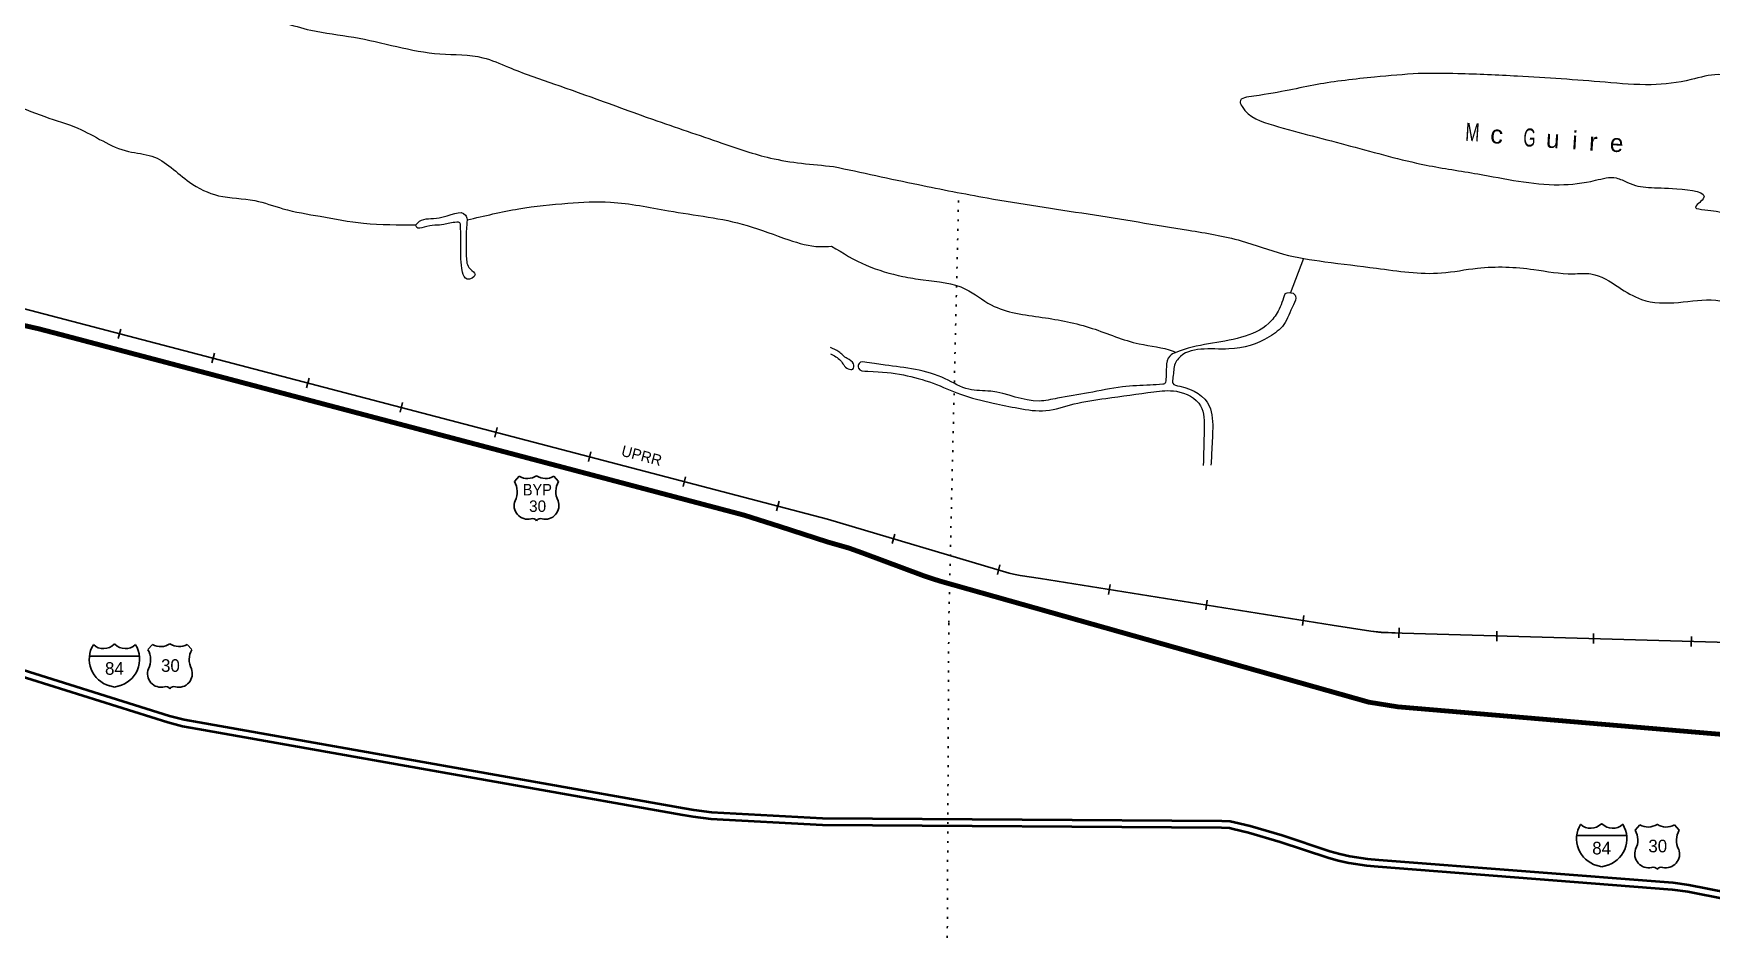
# Model space of a CAD drawing. Header units: feet. Extents: x -481249 to -254670, y -730376 to -544252.
# Drawn here: x -393503 to -374898, y -714403 to -704442 of the extents above; entities that cross this region are included whole.
import ezdxf
from ezdxf.enums import TextEntityAlignment as Align

# ---------------------------------------------------------------- set-up
doc = ezdxf.new("R2010")
doc.units = ezdxf.units.FT
doc.header["$LTSCALE"] = 70
doc.linetypes.add('DOTTED', pattern=[1.5, 0.3, -1.2])
for name, color, linetype, lineweight in [('15', 7, 'Continuous', 25), ('16', 7, 'Continuous', 25), ('18', 7, 'Continuous', 35), ('20', 7, 'Continuous', 70), ('34', 7, 'Continuous', 25), ('39', 7, 'Continuous', 13), ('42', 7, 'Continuous', 13), ('6', 7, 'DOTTED', 25)]:
    doc.layers.add(name, color=color, linetype=linetype, lineweight=lineweight)

msp = doc.modelspace()

# ---------------------------------------------------------------- linework, layer by layer
at = {"layer": '15'}
for p, q in [((-392609.16, -711208.6), (-392606.26, -711205.69)), ((-392603.09, -711208.07), (-392606.52, -711205.69)), ((-392881.87, -711340.07), (-392605.46, -711340.07)), ((-392605.46, -711685.65), (-392669.35, -711667.69)), ((-392605.99, -711685.91), (-392542.36, -711667.17)), ((-376390.72, -713330.8), (-376114.31, -713330.8)), ((-376118.01, -713199.33), (-376115.11, -713196.42)), ((-376111.94, -713198.8), (-376115.37, -713196.42)), ((-376114.31, -713676.38), (-376178.2, -713658.42)), ((-376114.84, -713676.64), (-376051.21, -713657.9))]:
    msp.add_line(p, q, dxfattribs=at)
for points in [[(-392330.1, -711340.07), (-392605.99, -711340.07), (-392605.46, -711340.07)], [(-375838.95, -713330.8), (-376114.84, -713330.8), (-376114.31, -713330.8)]]:
    msp.add_lwpolyline(points, dxfattribs=at)
for centre, radius, start, end in [((-392579.24, -711375.17), 306.13, 148.44436, 254.43378), ((-392727.84, -711092.57), 165.66, 227.34248, 315.8117), ((-392484.15, -711092.57), 165.66, 224.18831, 312.69403), ((-392632.75, -711375.17), 306.13, 283.08087, 31.62484), ((-376088.09, -713365.9), 306.13, 148.44436, 254.43378), ((-376236.69, -713083.3), 165.66, 227.34248, 315.8117), ((-375993, -713083.3), 165.66, 224.18831, 312.69403), ((-376141.6, -713365.9), 306.13, 283.08087, 31.62484)]:
    msp.add_arc(centre, radius, start, end, dxfattribs=at)
at = {"layer": '16'}
for p, q in [((-388169.27, -709407.35), (-388117.96, -709348.59)), ((-387926.2, -709342.62), (-387926.48, -709342.82)), ((-387734.11, -709348.5), (-387682.72, -709407.35)), ((-392234.87, -711269.84), (-392183.56, -711211.08)), ((-391991.8, -711205.11), (-391992.08, -711205.31)), ((-391799.71, -711210.99), (-391748.32, -711269.84)), ((-375742.87, -713270.06), (-375691.56, -713211.3)), ((-375499.8, -713205.33), (-375500.08, -713205.53)), ((-375307.71, -713211.21), (-375256.32, -713270.06))]:
    msp.add_line(p, q, dxfattribs=at)
for centre, radius, start, end in [((-388362.25, -709517.98), 222.05, 332.97043, 29.75871), ((-388026.88, -709190.93), 182.07, 239.97227, 303.45418), ((-387825.1, -709191.43), 181.52, 236.33975, 300.08743), ((-387825.11, -709190.93), 182.07, 236.54582, 236.59441), ((-387489.75, -709517.98), 222.05, 150.24129, 207.02957), ((-388023.06, -709672.88), 151.42, 159.09177, 283.81923), ((-387828.94, -709672.88), 151.42, 256.18077, 20.90823), ((-392427.85, -711380.47), 222.05, 332.97043, 29.75871), ((-392092.48, -711053.42), 182.07, 239.97227, 303.45418), ((-391890.7, -711053.92), 181.52, 236.33975, 300.08743), ((-391890.71, -711053.42), 182.07, 236.54582, 236.59441), ((-391555.35, -711380.47), 222.05, 150.24129, 207.02957), ((-392088.66, -711535.37), 151.42, 159.09177, 283.81923), ((-391894.54, -711535.37), 151.42, 256.18077, 20.90823), ((-375935.85, -713380.69), 222.05, 332.97043, 29.75871), ((-375600.48, -713053.64), 182.07, 239.97227, 303.45418), ((-375398.7, -713054.14), 181.52, 236.33975, 300.08743), ((-375398.71, -713053.64), 182.07, 236.54582, 236.59441), ((-375063.35, -713380.69), 222.05, 150.24129, 207.02957), ((-375596.66, -713535.59), 151.42, 159.09177, 283.81923), ((-375402.54, -713535.59), 151.42, 256.18077, 20.90823)]:
    msp.add_arc(centre, radius, start, end, dxfattribs=at)
for centre, major_axis, start_param, end_param in [((-387967.72, -709871.7), (-19.56, 51.67), 4.95877769, 6.28318531), ((-387884.27, -709871.7), (19.56, 51.67), 0, 1.32637542), ((-392033.32, -711734.19), (-19.56, 51.67), 4.95877769, 6.28318531), ((-391949.87, -711734.19), (19.56, 51.67), 0, 1.32637542), ((-375541.32, -713734.41), (-19.56, 51.67), 4.95877769, 6.28318531), ((-375457.87, -713734.41), (19.56, 51.67), 0, 1.32637542)]:
    msp.add_ellipse(centre, major_axis=major_axis, ratio=0.929097, start_param=start_param, end_param=end_param, dxfattribs=at)
at = {"layer": '18'}
for points in [[(-394359.82, -711371.22), (-394288.03, -711387.16), (-394098.62, -711431.89), (-393902.54, -711484.07), (-392014.9, -712074.65), (-391850.2, -712117.46), (-391681.37, -712148.65), (-386302.67, -713099.44), (-386192.11, -713120.07), (-385993.23, -713146.08), (-384754.81, -713211.56)], [(-394350.5, -711296.46), (-394271.28, -711314.05), (-394080.35, -711359.14), (-393881.69, -711412.01), (-391994.26, -712002.52), (-391833.93, -712044.2), (-391668.03, -712074.85), (-386289.26, -713025.65), (-386180.36, -713045.97), (-385986.38, -713071.34), (-384753.57, -713136.52)], [(-384753.57, -713136.52), (-380326.36, -713165.37), (-380233.7, -713171.49), (-380185.47, -713180.9), (-380013.33, -713222.93), (-379659.12, -713327.3), (-379130.15, -713502.87), (-379017.33, -713534), (-378905.58, -713557.53), (-378711.56, -713586.32), (-378586.78, -713599.91), (-375325.71, -713851.72), (-375147.07, -713875.33), (-374715.54, -713960.55)], [(-384754.81, -713211.56), (-380329.08, -713240.35), (-380243.39, -713246.01), (-380201.55, -713254.18), (-380032.83, -713295.37), (-379681.54, -713398.88), (-379151.95, -713574.66), (-379035.05, -713606.91), (-378918.82, -713631.39), (-378721.13, -713660.72), (-378593.73, -713674.6), (-375333.52, -713926.34), (-375159.26, -713949.37), (-374730.23, -714034.1)]]:
    msp.add_lwpolyline(points, dxfattribs=at)
at = {"layer": '20'}
for points in [[(-399983.59, -706583.45), (-399837.94, -706622.39), (-399683.31, -706653.12), (-393914.31, -707605.38), (-393686.87, -707659.33), (-393443.99, -707714.79), (-393203.34, -707777.37), (-385622.02, -709778.01), (-385227.13, -709904.17), (-384703.02, -710074.26)], [(-384703.02, -710074.26), (-384459.92, -710146.69), (-384314.06, -710196.12), (-383631.81, -710452.68), (-383530.21, -710484.09), (-383448.32, -710509.18), (-378695.67, -711853), (-378374.5, -711902.69), (-373291.36, -712335.94), (-373046.07, -712378.29), (-371531.3, -712669.99), (-371302.11, -712735.35), (-370954.18, -712855.65), (-370407.14, -713027.52), (-369780.1, -713200.78), (-369779.53, -713200.92)]]:
    msp.add_lwpolyline(points, dxfattribs=at)
at = {"layer": '34'}
for p, q in [((-392563.98, -707823.27), (-392535.96, -707716.27)), ((-391526.08, -708092.35), (-391498.06, -707985.35)), ((-390476.36, -708369.92), (-390448.34, -708262.92)), ((-389438.46, -708639), (-389410.44, -708532)), ((-388388.75, -708916.58), (-388360.73, -708809.57)), ((-387350.85, -709185.66), (-387322.83, -709078.65)), ((-386301.13, -709463.23), (-386273.11, -709356.23)), ((-385263.23, -709732.31), (-385235.21, -709625.31)), ((-383982.47, -710094.38), (-383950.9, -709988.37)), ((-382812.59, -710437.16), (-382787.52, -710329.43)), ((-381583.29, -710657.92), (-381565.88, -710548.69)), ((-380505.39, -710828.74), (-380487.98, -710719.51)), ((-379433.54, -711002.2), (-379416.13, -710892.97)), ((-378364.9, -711140.27), (-378360.46, -711029.75)), ((-377279.01, -711174.19), (-377275.87, -711063.62)), ((-376207.16, -711202.06), (-376204.02, -711091.49)), ((-375121.88, -711235.53), (-375118.74, -711124.97))]:
    msp.add_line(p, q, dxfattribs=at)
at = {"layer": '34', "lineweight": 13}
for points in [[(-416618.31, -701707.8), (-414547.24, -702280.33), (-414290.67, -702348.23), (-414066.59, -702404.66), (-408328.81, -703638.31), (-408044.61, -703711.58), (-384698.9, -709824.78)], [(-384698.27, -709823.6), (-382686.99, -710422.62), (-382618.48, -710438.56), (-382563.19, -710447.98), (-382336, -710482.84), (-379102.6, -710998.12), (-378675.35, -711064.71), (-378561.24, -711078.83), (-378327.15, -711088.25), (-374187.5, -711205.97)]]:
    msp.add_lwpolyline(points, dxfattribs=at)
at = {"layer": '34'}
for points in [[(-416618.02, -701706.74), (-414546.95, -702279.27), (-414290.39, -702347.16), (-414066.34, -702403.59), (-408328.56, -703637.24), (-408044.33, -703710.52), (-384698.62, -709823.72)], [(-384697.96, -709822.55), (-382686.71, -710421.56), (-382618.26, -710437.48), (-382563.01, -710446.89), (-382335.83, -710481.75), (-379102.43, -710997.03), (-378675.2, -711063.62), (-378561.15, -711077.73), (-378327.11, -711087.15), (-374187.46, -711204.87)]]:
    msp.add_lwpolyline(points, dxfattribs=at)
at = {"layer": '39'}
msp.add_line((-379565.39, -707320.9), (-379416, -706932.52), dxfattribs=at)
for points in [[(-416431.66, -691120.24), (-416007.48, -691153.15), (-415860.96, -691212.94), (-415625.19, -691222.87), (-414894.47, -691197.16), (-414516.07, -691182.62), (-413768.76, -691213.43), (-413551.18, -691230.92), (-412988.58, -691369.31), (-412520.38, -691443.2), (-411634.76, -691621.77), (-410901.6, -691818.55), (-410557.24, -691885.32), (-410028.22, -691926.67), (-409533.24, -692049.33), (-409120.26, -692252.09), (-408505.85, -692558.1), (-407748.97, -693005.97), (-407088.59, -693393.3), (-406908.44, -693467.96), (-406716.59, -693554.95), (-406538.99, -693651.59), (-406092.49, -693953.39), (-405825.79, -694086.34), (-405578.37, -694190.75), (-404989.95, -694576.27), (-404427.91, -694897), (-403853.18, -695189.99), (-403469.64, -695450.13), (-403093.4, -695682.02), (-402715.56, -695929.99), (-402184.51, -696290.02), (-401922.31, -696523.05), (-401409.1, -696956.78), (-400509.61, -697700.81), (-400210.47, -697896.69), (-399954.57, -698061.44), (-399597.27, -698330.93), (-399407.68, -698588.19), (-399120.99, -698801.8), (-398552.96, -699202.84), (-397925.42, -699783.73), (-397845.32, -699940.04), (-397712.84, -700001.49), (-397587.46, -700106.84), (-397131.57, -700593.23), (-396378.45, -701191.3), (-395788.08, -701659.03), (-395258.28, -702069.13), (-394256.98, -702661.41), (-393886.04, -702784.96), (-393581.8, -702936.89), (-392901.03, -703308.7), (-392475.37, -703563.88), (-391725.43, -703969.49), (-391284.42, -704170.95), (-390730.17, -704323.15), (-390430.18, -704404.84), (-389952.09, -704482.98), (-388996.6, -704667.32), (-388519.6, -704709.37), (-388238.21, -704814.63), (-387736.73, -704997.57), (-386640.48, -705391.85), (-385871, -705655.67), (-385333.09, -705821.49), (-384634.65, -705913.8)], [(-396868.91, -704559.2), (-396683.65, -704678.49), (-396602.35, -704866.9), (-396539.83, -704926.59), (-396290.17, -704940.88), (-395747.15, -704902.43), (-395372.65, -704883.79), (-395046.92, -704815.82), (-394871.56, -704842.28), (-394270.99, -705061.77), (-393790.55, -705206.11), (-393378.42, -705362.76), (-393013.57, -705490.16), (-392449.98, -705748.81), (-392191.27, -705801.4), (-391774.4, -706088.42), (-391452.13, -706238.8), (-391049.44, -706293.01), (-390737.66, -706383.01), (-390325.73, -706467.51), (-389843.59, -706543.75), (-389262.47, -706560.09)], [(-378145.63, -704883.79), (-378633.03, -704925.44), (-379268.56, -705006.56), (-379970.94, -705134.63), (-380124.09, -705198.1), (-380103.02, -705250.58), (-379754.65, -705459.07), (-378898.58, -705688.44), (-378062.18, -705899.42), (-377487.82, -705997.61), (-376585.8, -706117.53), (-376182.87, -706068.43), (-375952.37, -706042.38), (-375829.24, -706092.63), (-375280.39, -706162.31), (-374990.34, -706275.59), (-375074, -706368.34), (-374970.44, -706394.19), (-374567.92, -706481.37), (-373741.21, -706561.91), (-372905.95, -706498.29), (-372580.31, -706295.52), (-372524.48, -706192.27), (-372537.8, -706153.96), (-372606, -706164.79), (-372671.89, -706157.63), (-372645.62, -706029.82), (-372575.89, -705932.83), (-372562.69, -705864.91), (-372576.59, -705746.42), (-372520.97, -705655.19), (-372295.47, -705572.94), (-372187.63, -705582.83), (-372153.23, -705673.62), (-372042.83, -705651.49), (-371937.42, -705573.16), (-371813.3, -705567.3), (-371739.66, -705588.63), (-371673.21, -705563.73), (-371522.3, -705626.49), (-371466.27, -705625.46), (-371487.56, -705585), (-371657.8, -705483.83), (-371816.46, -705406.91), (-371984.34, -705285.74), (-372294.95, -705204.17), (-372513.69, -705244.45), (-372855.42, -705338.71), (-373152.74, -705297.46), (-373461.02, -705197.89), (-373862.73, -705064.63), (-374521.07, -704964.98), (-374821.92, -704897.61), (-375122.94, -704952.49), (-375566.01, -705008.91), (-376075.62, -704982), (-377048.59, -704914.95), (-377710.21, -704887.39), (-378148.21, -704883.77)], [(-384634.65, -705913.8), (-383690.91, -706116.06), (-382927.4, -706263.64), (-381808.37, -706441.46), (-380697.37, -706621.15), (-380111.38, -706739.58), (-379643.89, -706886.02), (-379185.31, -706970.16), (-378612.5, -707042.27), (-377891.31, -707094.91), (-377492.31, -707041.74), (-376866.47, -707056.64), (-376433.24, -707104.27), (-376233.24, -707105.75), (-375925.8, -707253.41), (-375674.15, -707388.06), (-375262.67, -707421.28), (-374850.2, -707398.4), (-374477.99, -707503.09), (-373886.79, -707553.47), (-373218.48, -707428.82), (-372077.04, -707132.03), (-371586.05, -707080.45), (-371000.64, -707006.47), (-370926.41, -706993.73), (-370705.08, -707033.66), (-370331.52, -707062.22), (-369710.46, -707233.37), (-369294.15, -707332.82), (-369082.16, -707222.27), (-368991.82, -707203.8), (-368763.99, -707215.78), (-368228.76, -707150.94), (-368185.74, -707093.57), (-368209.17, -707061.1), (-368371.43, -707074.3), (-368900.48, -707129.23), (-369062.21, -707112.38), (-369199.86, -707204.18), (-369322.55, -707242.13), (-369671.43, -707175.93), (-370043.35, -707055.21), (-370374.67, -707013.36), (-370670.23, -706986.17), (-370759.65, -706952.54), (-370845.64, -706951.05), (-370856.82, -706904.75), (-370723.14, -706810.88), (-370478.76, -706678.85), (-370303.12, -706587.71), (-370269.02, -706582.29), (-370151.06, -706698.58), (-370033.45, -706834.92), (-369961.89, -706860.21), (-369877.94, -706863.68), (-369791.52, -706841.13), (-369781.06, -706815.26), (-369803.89, -706748.72), (-369900.53, -706670.88), (-370107.04, -706585.11), (-370182.46, -706551.73), (-370149.4, -706492.18), (-369968.33, -706433.2), (-369740.24, -706316.91), (-369628.47, -706330.89), (-369566.01, -706305.92), (-369607.77, -706178.92), (-369559.54, -706053.5), (-369425.81, -706069.86), (-369057.78, -706184.49), (-368598.77, -706244.6), (-368085.2, -706273.58), (-367335.33, -706174.4), (-366896.44, -706127.93), (-366498.18, -706116.83), (-365797.93, -706108.98), (-365519.04, -706061.73), (-364935.14, -705959.66), (-364040.47, -705816.9), (-363640.23, -705693.6), (-363092.48, -705486.68), (-362925, -705517.66), (-362925.26, -705758.16), (-362897.69, -706009.17), (-362817.22, -706208.99), (-362751.51, -706226.17), (-362570.55, -706173.2), (-362540.99, -706085.53), (-362599.49, -706000.33), (-362718.34, -705934.13), (-362779.1, -705750.68)], [(-389262.47, -706560.09), (-389222.61, -706522.56), (-389004.03, -706484.7), (-388713.28, -706455.94), (-388695.07, -706502.06)], [(-388695.29, -706507.86), (-388121.44, -706384.65), (-387577.83, -706322.16), (-387105.47, -706309.99), (-386463.82, -706406.27), (-385591.78, -706568.47), (-385129.74, -706728.37), (-384783.57, -706803.21), (-384654.25, -706798.19)], [(-388695.07, -706502.06), (-388699.74, -706554.47), (-388704.71, -706913.05), (-388662.14, -707050.39), (-388607.72, -707113.88), (-388694.98, -707163.79), (-388745.05, -707086.38), (-388764.02, -706805.35), (-388768.21, -706572.79), (-388775.4, -706540.55), (-388811.23, -706533.63), (-388953.86, -706558.1), (-389172.6, -706586.67), (-389254.7, -706590.62), (-389262.47, -706560.09)], [(-384654.25, -706798.19), (-384268.83, -707009.91), (-383864.95, -707133.19), (-383637.58, -707171.22), (-383167.32, -707273.61), (-382884.38, -707448.9), (-382318.73, -707587.02), (-381764.8, -707708.9), (-381243.75, -707880.32), (-380865.16, -707963.07), (-380835.1, -707975.53)], [(-379625.97, -707322.11), (-379703.1, -707518.33), (-379805.5, -707652.83), (-380110.29, -707807.86), (-380835.37, -707975.62), (-380904.11, -708016.51), (-380942.16, -708132.09), (-380946.75, -708278.32), (-380963.56, -708324.13), (-380981.63, -708327.82), (-381121.82, -708337.4), (-381428.24, -708358.12), (-381805.46, -708423.71), (-382148.58, -708483.87), (-382353.15, -708514.38), (-382889.34, -708406.84), (-383132.98, -708384.56), (-383392.96, -708267.79), (-384058.37, -708115.91), (-384261.88, -708086.31), (-384348.08, -708096.83), (-384357, -708148.79), (-384251.62, -708184.69), (-383856.28, -708225.65), (-383527.86, -708317.55), (-383225.96, -708439.06), (-382861.65, -708537.59), (-382582.61, -708594.56), (-382277.01, -708619.93), (-381965.67, -708547.18), (-381614.52, -708485.16), (-381081.14, -708412.27), (-380831, -708406.61), (-380561.81, -708567.62), (-380522.57, -708836.87), (-380532.29, -709229.28)], [(-379625.97, -707322.11), (-379537.57, -707320.78), (-379508.11, -707351.36), (-379533.81, -707447.12), (-379639.73, -707667.74), (-379800.16, -707803.24), (-380248.61, -707937.73), (-380808.58, -708044.23), (-380843.57, -708099.74), (-380868.27, -708251.63), (-380871.44, -708317.71), (-380792.02, -708351.17), (-380465.82, -708569.3), (-380428.83, -708852.54), (-380441.62, -709122.89), (-380447.09, -709226.89)], [(-384667.5, -707991.76), (-384555.55, -708065.16), (-384471.16, -708156.82), (-384417.21, -708159.76), (-384410.18, -708101.76), (-384481.17, -708044.41), (-384573.85, -707968.64), (-384667.5, -707922.32)]]:
    msp.add_spline(points, degree=3, dxfattribs=at)
at = {"layer": '6'}
msp.add_line((-383292.97, -708307.17), (-383244.23, -706207.25), dxfattribs=at)
msp.add_lwpolyline([(-383809.58, -728630.03), (-383660.29, -721559.26), (-383623.57, -718920.32), (-383378.48, -716036.48), (-383354.79, -710970.17), (-383354.79, -710970.17), (-383295.49, -708415.52)], dxfattribs=at)

# ---------------------------------------------------------------- texts
at = {"layer": '15'}
for p in [(-392606.54, -711548.18), (-376115.39, -713538.91)]:
    msp.add_text('84', height=140, dxfattribs=at).set_placement(p, align=Align.CENTER)
at = {"layer": '16', "width": 0.95}
msp.add_text('BYP', height=127.3, dxfattribs=at).set_placement((-387916.54, -709560.91), align=Align.CENTER)
at = {"layer": '16'}
for height, p in [(127.3, (-387913.97, -709743.23)), (140, (-391985.25, -711515.62)), (140, (-375493.25, -713515.84))]:
    msp.add_text('30', height=height, dxfattribs=at).set_placement(p, align=Align.CENTER)
at = {"layer": '34'}
msp.add_text('UPRR', height=120, rotation=345.326, dxfattribs=at).set_placement((-386994.57, -709119.69))
at = {"layer": '42'}
for s, rotation, width, p in [('M', 356.454, 0.7, (-377631.45, -705629.88)), ('c', 356.453, 1.05, (-377354.67, -705655.88)), ('G', 356.453, 0.65, (-376988.09, -705690.06)), ('r', 356.453, 1.05, (-376260.06, -705737.37))]:
    msp.add_text(s, height=200.2, rotation=rotation, dxfattribs=dict(at, width=width)).set_placement(p)
for s, p in [('i', (-376447.77, -705723.77)), ('u', (-376736.62, -705705.29)), ('e', (-376028.33, -705749.43))]:
    msp.add_text(s, height=200.2, rotation=356.453, dxfattribs=at).set_placement(p)

doc.saveas('drawing.dxf')
